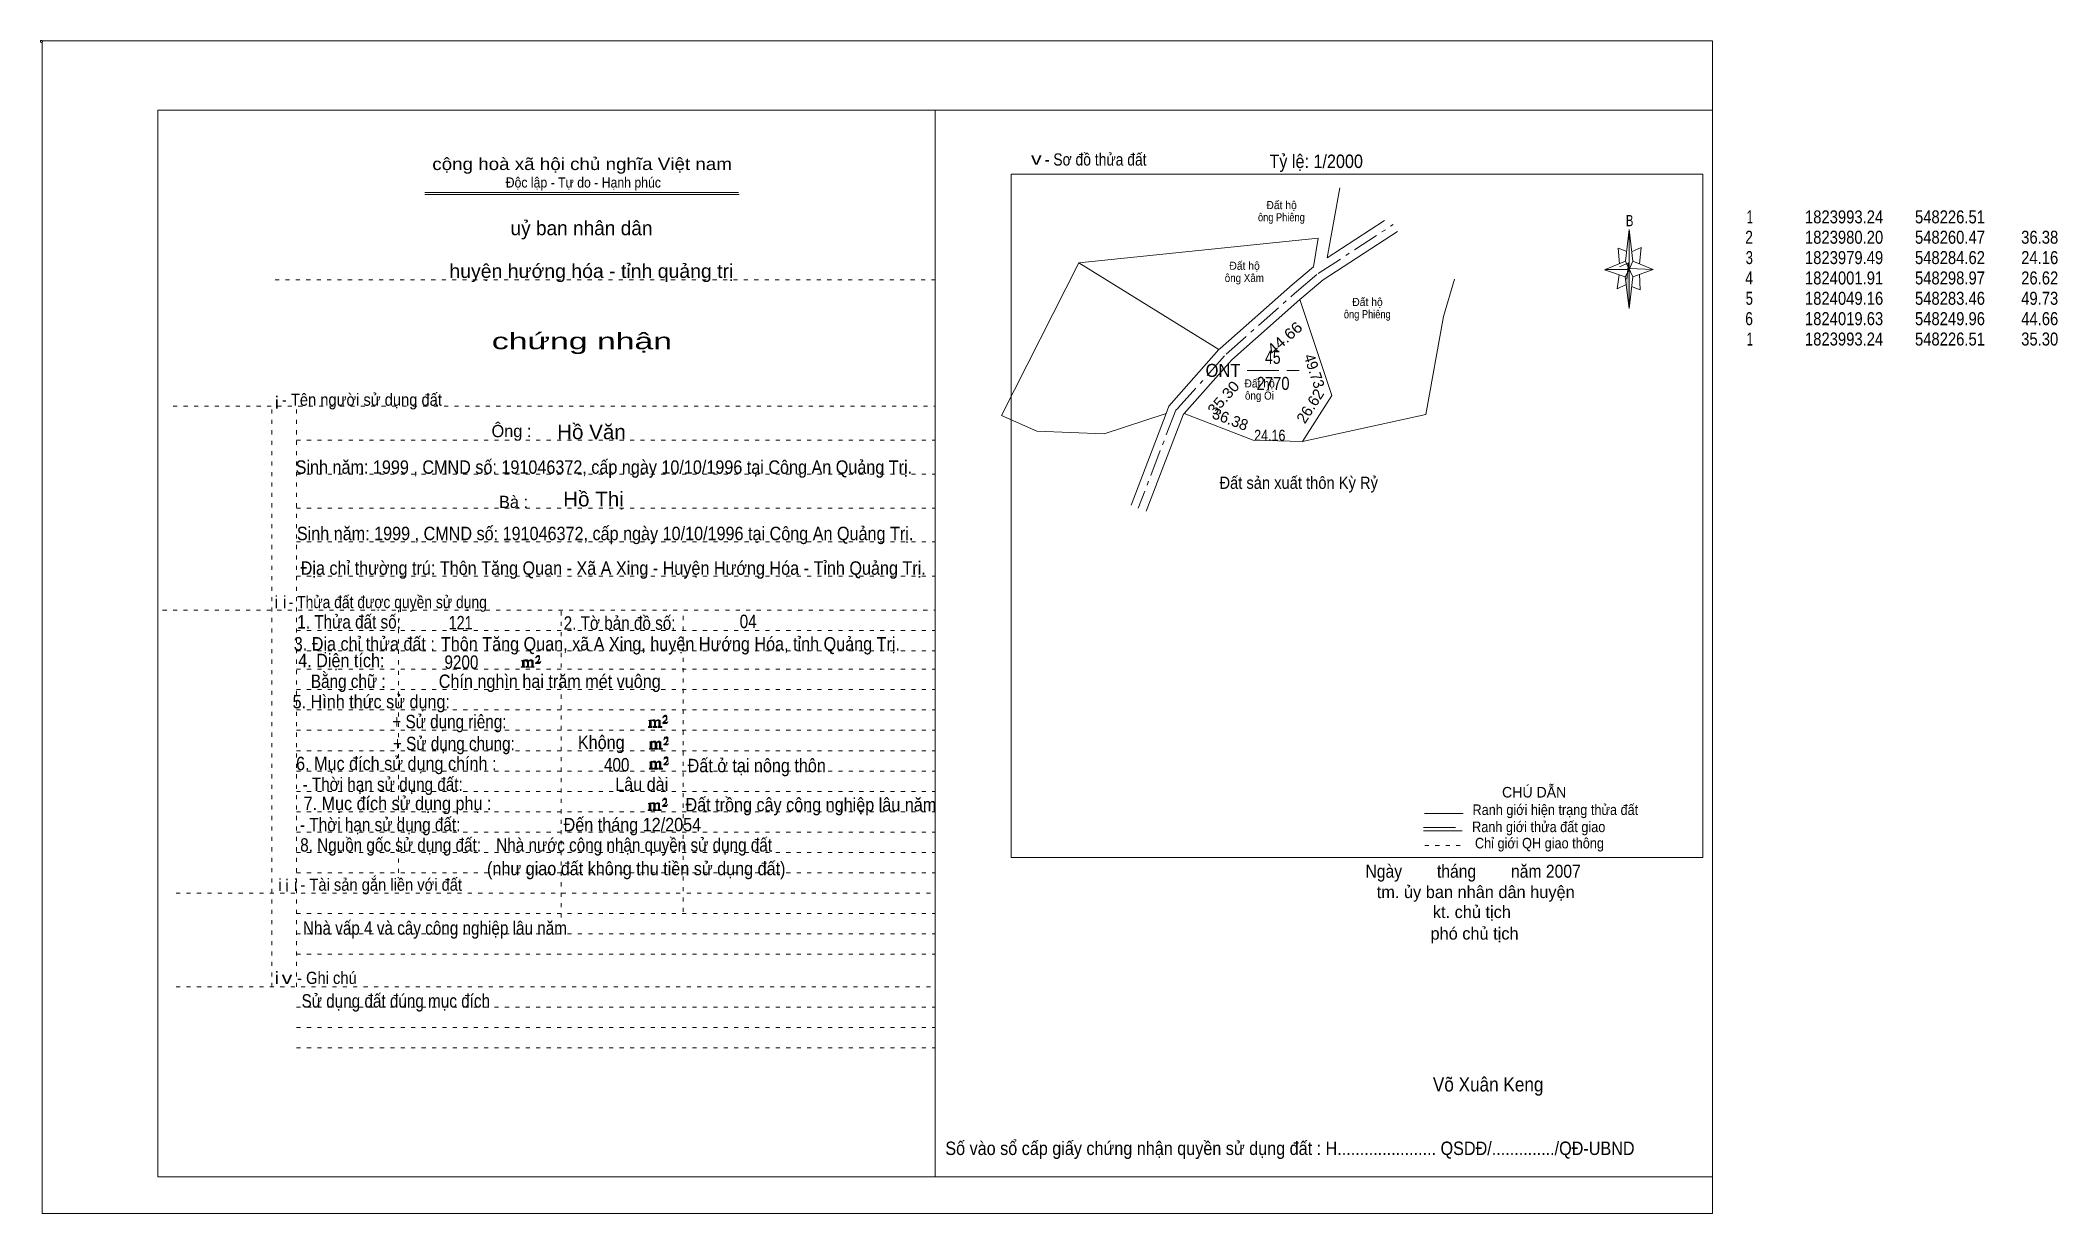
# Model space of a CAD drawing. Header units: centimetres. Extents: x -1.6 to 48, y -3.3 to 25.5.
import ezdxf
from ezdxf.enums import TextEntityAlignment as Align

# ---------------------------------------------------------------- set-up
doc = ezdxf.new("R2010")
doc.units = ezdxf.units.CM
doc.header["$LTSCALE"] = 0.13
for name, pattern in [('DOT_DASHED', [7.7, 5, -1.2, 0.3, -1.2]), ('DOTTED', [1.5, 0.3, -1.2]), ('LONG_DASHED', [7.5, 6, -1.5])]:
    doc.linetypes.add(name, pattern=pattern)
for name, color, linetype, lineweight in [('1', 7, 'DOTTED', 13), ('22', 7, 'Continuous', 13), ('33', 7, 'LONG_DASHED', 13), ('4', 7, 'Continuous', 13), ('5', 7, 'Continuous', 13), ('50', 7, 'Continuous', 13)]:
    doc.layers.add(name, color=color, linetype=linetype, lineweight=lineweight)
for name, color, linetype in [('10', 7, 'Continuous'), ('23', 7, 'Continuous'), ('30', 7, 'Continuous')]:
    doc.layers.add(name, color=color, linetype=linetype)

msp = doc.modelspace()

# ---------------------------------------------------------------- hatches: boundary and pattern name
at = {"layer": '5'}
msp.add_hatch(color=256, dxfattribs=at).paths.add_polyline_path([(37.46, 19.87), (37.46, 18.91), (37.36, 19.69)])
at = {"layer": '50'}
for points in [[(10.27, 10.13), (10.27, 10.12), (10.27, 10.11), (10.25, 10.11), (10.24, 10.11), (10.24, 10.1), (10.33, 10.1), (10.33, 10.11), (10.32, 10.11), (10.31, 10.11), (10.31, 10.12), (10.31, 10.13), (10.31, 10.24), (10.31, 10.25), (10.32, 10.26), (10.34, 10.26), (10.35, 10.26), (10.36, 10.26), (10.37, 10.25), (10.39, 10.22), (10.39, 10.13), (10.37, 10.12), (10.37, 10.11), (10.36, 10.11), (10.35, 10.11), (10.35, 10.1), (10.44, 10.1), (10.44, 10.11), (10.43, 10.11), (10.42, 10.11), (10.42, 10.12), (10.42, 10.13), (10.42, 10.24), (10.44, 10.26), (10.45, 10.26), (10.46, 10.26), (10.49, 10.26), (10.49, 10.25), (10.5, 10.24), (10.5, 10.22), (10.5, 10.13), (10.5, 10.12), (10.49, 10.11), (10.49, 10.11), (10.47, 10.11), (10.47, 10.1), (10.56, 10.1), (10.56, 10.11), (10.55, 10.11), (10.54, 10.11), (10.53, 10.12), (10.53, 10.13), (10.53, 10.2), (10.53, 10.25), (10.53, 10.26), (10.52, 10.27), (10.5, 10.28), (10.47, 10.28), (10.46, 10.28), (10.44, 10.27), (10.41, 10.25), (10.41, 10.26), (10.4, 10.28), (10.39, 10.28), (10.37, 10.28), (10.35, 10.28), (10.34, 10.28), (10.32, 10.26), (10.31, 10.26), (10.31, 10.25), (10.31, 10.25), (10.31, 10.26), (10.31, 10.28), (10.24, 10.26), (10.24, 10.26), (10.25, 10.26), (10.27, 10.25), (10.27, 10.24), (10.27, 10.23)], [(10.69, 10.19), (10.72, 10.24), (10.72, 10.24), (10.71, 10.22), (10.69, 10.22), (10.68, 10.22), (10.63, 10.22), (10.66, 10.26), (10.67, 10.27), (10.69, 10.28), (10.69, 10.3), (10.69, 10.32), (10.69, 10.34), (10.69, 10.35), (10.69, 10.37), (10.68, 10.38), (10.67, 10.38), (10.66, 10.39), (10.65, 10.39), (10.63, 10.38), (10.63, 10.38), (10.62, 10.37), (10.61, 10.35), (10.59, 10.33), (10.61, 10.33), (10.61, 10.35), (10.62, 10.35), (10.63, 10.36), (10.65, 10.36), (10.66, 10.36), (10.67, 10.35), (10.68, 10.35), (10.68, 10.32), (10.68, 10.3), (10.66, 10.28), (10.66, 10.26), (10.65, 10.25), (10.59, 10.2), (10.59, 10.19)], [(13.39, 8.66), (13.39, 8.65), (13.39, 8.64), (13.38, 8.64), (13.37, 8.64), (13.37, 8.62), (13.45, 8.62), (13.45, 8.64), (13.44, 8.64), (13.43, 8.64), (13.43, 8.65), (13.43, 8.66), (13.43, 8.77), (13.43, 8.78), (13.44, 8.79), (13.47, 8.79), (13.48, 8.79), (13.49, 8.79), (13.5, 8.78), (13.51, 8.74), (13.51, 8.66), (13.5, 8.65), (13.5, 8.64), (13.49, 8.64), (13.48, 8.64), (13.48, 8.62), (13.57, 8.62), (13.57, 8.64), (13.55, 8.64), (13.54, 8.64), (13.54, 8.65), (13.54, 8.66), (13.54, 8.77), (13.57, 8.79), (13.58, 8.79), (13.59, 8.79), (13.61, 8.79), (13.61, 8.78), (13.62, 8.77), (13.62, 8.74), (13.62, 8.66), (13.62, 8.65), (13.61, 8.64), (13.61, 8.64), (13.6, 8.64), (13.6, 8.62), (13.69, 8.62), (13.69, 8.64), (13.67, 8.64), (13.66, 8.64), (13.65, 8.65), (13.65, 8.66), (13.65, 8.73), (13.65, 8.78), (13.65, 8.79), (13.64, 8.8), (13.62, 8.81), (13.6, 8.81), (13.59, 8.81), (13.57, 8.8), (13.53, 8.78), (13.53, 8.79), (13.52, 8.81), (13.51, 8.81), (13.5, 8.81), (13.48, 8.81), (13.47, 8.81), (13.44, 8.79), (13.43, 8.79), (13.43, 8.78), (13.43, 8.78), (13.43, 8.79), (13.43, 8.81), (13.37, 8.79), (13.37, 8.79), (13.38, 8.79), (13.39, 8.78), (13.39, 8.77), (13.39, 8.76)], [(13.82, 8.72), (13.84, 8.77), (13.84, 8.77), (13.83, 8.74), (13.82, 8.74), (13.81, 8.74), (13.75, 8.74), (13.79, 8.79), (13.8, 8.8), (13.82, 8.81), (13.82, 8.83), (13.82, 8.84), (13.82, 8.87), (13.82, 8.88), (13.82, 8.9), (13.81, 8.91), (13.8, 8.91), (13.79, 8.92), (13.77, 8.92), (13.75, 8.91), (13.75, 8.91), (13.74, 8.9), (13.73, 8.88), (13.72, 8.86), (13.73, 8.86), (13.73, 8.88), (13.74, 8.88), (13.75, 8.89), (13.77, 8.89), (13.79, 8.89), (13.8, 8.88), (13.81, 8.88), (13.81, 8.84), (13.81, 8.83), (13.79, 8.81), (13.79, 8.79), (13.77, 8.78), (13.72, 8.73), (13.72, 8.72)], [(13.41, 8.12), (13.41, 8.11), (13.41, 8.1), (13.4, 8.1), (13.39, 8.1), (13.39, 8.09), (13.48, 8.09), (13.48, 8.1), (13.47, 8.1), (13.45, 8.1), (13.45, 8.11), (13.45, 8.12), (13.45, 8.23), (13.45, 8.24), (13.47, 8.26), (13.49, 8.26), (13.5, 8.26), (13.51, 8.26), (13.52, 8.24), (13.53, 8.21), (13.53, 8.12), (13.52, 8.11), (13.52, 8.1), (13.51, 8.1), (13.5, 8.1), (13.5, 8.09), (13.59, 8.09), (13.59, 8.1), (13.58, 8.1), (13.57, 8.1), (13.57, 8.11), (13.57, 8.12), (13.57, 8.23), (13.59, 8.26), (13.6, 8.26), (13.61, 8.26), (13.63, 8.26), (13.63, 8.24), (13.64, 8.23), (13.64, 8.21), (13.64, 8.12), (13.64, 8.11), (13.63, 8.1), (13.63, 8.1), (13.62, 8.1), (13.62, 8.09), (13.71, 8.09), (13.71, 8.1), (13.7, 8.1), (13.69, 8.1), (13.67, 8.11), (13.67, 8.12), (13.67, 8.2), (13.67, 8.24), (13.67, 8.26), (13.66, 8.27), (13.64, 8.28), (13.62, 8.28), (13.61, 8.28), (13.59, 8.27), (13.55, 8.24), (13.55, 8.26), (13.54, 8.28), (13.53, 8.28), (13.52, 8.28), (13.5, 8.28), (13.49, 8.28), (13.47, 8.26), (13.45, 8.26), (13.45, 8.24), (13.45, 8.24), (13.45, 8.26), (13.45, 8.28), (13.39, 8.26), (13.39, 8.26), (13.4, 8.26), (13.41, 8.24), (13.41, 8.23), (13.41, 8.22)], [(13.84, 8.19), (13.86, 8.23), (13.86, 8.23), (13.85, 8.21), (13.84, 8.21), (13.83, 8.21), (13.77, 8.21), (13.81, 8.26), (13.82, 8.27), (13.84, 8.28), (13.84, 8.3), (13.84, 8.31), (13.84, 8.33), (13.84, 8.34), (13.84, 8.37), (13.83, 8.38), (13.82, 8.38), (13.81, 8.39), (13.8, 8.39), (13.77, 8.38), (13.77, 8.38), (13.76, 8.37), (13.75, 8.34), (13.74, 8.32), (13.75, 8.32), (13.75, 8.34), (13.76, 8.34), (13.77, 8.36), (13.8, 8.36), (13.81, 8.36), (13.82, 8.34), (13.83, 8.34), (13.83, 8.31), (13.83, 8.3), (13.81, 8.28), (13.81, 8.26), (13.8, 8.24), (13.74, 8.2), (13.74, 8.19)], [(13.41, 7.64), (13.41, 7.63), (13.41, 7.62), (13.4, 7.62), (13.39, 7.62), (13.39, 7.6), (13.47, 7.6), (13.47, 7.62), (13.46, 7.62), (13.45, 7.62), (13.45, 7.63), (13.45, 7.64), (13.45, 7.75), (13.45, 7.76), (13.46, 7.77), (13.49, 7.77), (13.5, 7.77), (13.51, 7.77), (13.52, 7.76), (13.53, 7.72), (13.53, 7.64), (13.52, 7.63), (13.52, 7.62), (13.51, 7.62), (13.5, 7.62), (13.5, 7.6), (13.59, 7.6), (13.59, 7.62), (13.57, 7.62), (13.56, 7.62), (13.56, 7.63), (13.56, 7.64), (13.56, 7.75), (13.59, 7.77), (13.6, 7.77), (13.61, 7.77), (13.63, 7.77), (13.63, 7.76), (13.64, 7.75), (13.64, 7.72), (13.64, 7.64), (13.64, 7.63), (13.63, 7.62), (13.63, 7.62), (13.62, 7.62), (13.62, 7.6), (13.71, 7.6), (13.71, 7.62), (13.69, 7.62), (13.68, 7.62), (13.67, 7.63), (13.67, 7.64), (13.67, 7.71), (13.67, 7.76), (13.67, 7.77), (13.66, 7.78), (13.64, 7.79), (13.62, 7.79), (13.61, 7.79), (13.59, 7.78), (13.55, 7.76), (13.55, 7.77), (13.54, 7.79), (13.53, 7.79), (13.52, 7.79), (13.5, 7.79), (13.49, 7.79), (13.46, 7.77), (13.45, 7.77), (13.45, 7.76), (13.45, 7.76), (13.45, 7.77), (13.45, 7.79), (13.39, 7.77), (13.39, 7.77), (13.4, 7.77), (13.41, 7.76), (13.41, 7.75), (13.41, 7.74)], [(13.84, 7.7), (13.86, 7.75), (13.86, 7.75), (13.85, 7.72), (13.84, 7.72), (13.83, 7.72), (13.77, 7.72), (13.81, 7.77), (13.82, 7.78), (13.84, 7.79), (13.84, 7.81), (13.84, 7.82), (13.84, 7.85), (13.84, 7.86), (13.84, 7.88), (13.83, 7.89), (13.82, 7.89), (13.81, 7.9), (13.79, 7.9), (13.77, 7.89), (13.77, 7.89), (13.76, 7.88), (13.75, 7.86), (13.74, 7.84), (13.75, 7.84), (13.75, 7.86), (13.76, 7.86), (13.77, 7.87), (13.79, 7.87), (13.81, 7.87), (13.82, 7.86), (13.83, 7.86), (13.83, 7.82), (13.83, 7.81), (13.81, 7.79), (13.81, 7.77), (13.79, 7.76), (13.74, 7.71), (13.74, 7.7)], [(13.38, 6.62), (13.38, 6.61), (13.38, 6.6), (13.37, 6.6), (13.36, 6.6), (13.36, 6.58), (13.44, 6.58), (13.44, 6.6), (13.43, 6.6), (13.42, 6.6), (13.42, 6.61), (13.42, 6.62), (13.42, 6.73), (13.42, 6.74), (13.43, 6.75), (13.46, 6.75), (13.47, 6.75), (13.48, 6.75), (13.49, 6.74), (13.5, 6.7), (13.5, 6.62), (13.49, 6.61), (13.49, 6.6), (13.48, 6.6), (13.47, 6.6), (13.47, 6.58), (13.56, 6.58), (13.56, 6.6), (13.54, 6.6), (13.53, 6.6), (13.53, 6.61), (13.53, 6.62), (13.53, 6.73), (13.56, 6.75), (13.57, 6.75), (13.58, 6.75), (13.6, 6.75), (13.6, 6.74), (13.61, 6.73), (13.61, 6.7), (13.61, 6.62), (13.61, 6.61), (13.6, 6.6), (13.6, 6.6), (13.59, 6.6), (13.59, 6.58), (13.68, 6.58), (13.68, 6.6), (13.66, 6.6), (13.65, 6.6), (13.64, 6.61), (13.64, 6.62), (13.64, 6.69), (13.64, 6.74), (13.64, 6.75), (13.63, 6.76), (13.61, 6.77), (13.59, 6.77), (13.58, 6.77), (13.56, 6.76), (13.52, 6.74), (13.52, 6.75), (13.51, 6.77), (13.5, 6.77), (13.49, 6.77), (13.47, 6.77), (13.46, 6.77), (13.43, 6.75), (13.42, 6.75), (13.42, 6.74), (13.42, 6.74), (13.42, 6.75), (13.42, 6.77), (13.36, 6.75), (13.36, 6.75), (13.37, 6.75), (13.38, 6.74), (13.38, 6.73), (13.38, 6.72)], [(13.81, 6.68), (13.83, 6.73), (13.83, 6.73), (13.82, 6.7), (13.81, 6.7), (13.8, 6.7), (13.74, 6.7), (13.78, 6.75), (13.79, 6.76), (13.81, 6.77), (13.81, 6.79), (13.81, 6.8), (13.81, 6.83), (13.81, 6.84), (13.81, 6.86), (13.8, 6.87), (13.79, 6.87), (13.78, 6.88), (13.76, 6.88), (13.74, 6.87), (13.74, 6.87), (13.73, 6.86), (13.72, 6.84), (13.71, 6.82), (13.72, 6.82), (13.72, 6.84), (13.73, 6.84), (13.74, 6.85), (13.76, 6.85), (13.78, 6.85), (13.79, 6.84), (13.8, 6.84), (13.8, 6.8), (13.8, 6.79), (13.78, 6.77), (13.78, 6.75), (13.76, 6.74), (13.71, 6.69), (13.71, 6.68)]]:
    msp.add_hatch(color=256, dxfattribs=at).paths.add_polyline_path(points)

# ---------------------------------------------------------------- linework, layer by layer
at = {"layer": '1', "linetype": 'Continuous'}
for p, q in [((1.31, -2.42), (1.31, 23.78)), ((1.31, 23.78), (39.51, 23.78)), ((20.41, -2.42), (20.41, 23.78)), ((39.51, -2.42), (39.51, 23.78)), ((7.87, 21.76), (15.58, 21.76)), ((7.87, 21.71), (15.59, 21.71)), ((37.36, 19.69), (36.85, 19.86)), ((1.31, -2.42), (39.51, -2.42))]:
    msp.add_line(p, q, dxfattribs=at)
at = {"layer": '1'}
for p, q in [((4.19, 19.61), (20.41, 19.61)), ((1.69, 16.51), (20.41, 16.51)), ((4.11, 2.25), (4.11, 16.51)), ((4.72, 2.25), (4.72, 16.51)), ((4.72, 15.68), (20.41, 15.68)), ((4.72, 14.84), (20.41, 14.84)), ((4.72, 14.01), (20.41, 14.01)), ((4.72, 13.18), (20.41, 13.18)), ((4.72, 12.34), (20.41, 12.34)), ((1.43, 11.5), (20.41, 11.5)), ((7.22, 5.05), (7.22, 11.5)), ((11.22, 3.95), (11.22, 11.5)), ((14.22, 4.09), (14.22, 11.5)), ((4.72, 11), (20.41, 11)), ((4.72, 10.5), (20.41, 10.5)), ((4.72, 10.05), (20.41, 10.05)), ((4.72, 9.55), (20.41, 9.55)), ((4.72, 9.05), (20.41, 9.05)), ((4.72, 8.55), (20.41, 8.55)), ((4.72, 8.05), (20.41, 8.05)), ((4.72, 7.55), (20.41, 7.55)), ((4.72, 7.05), (20.41, 7.05)), ((4.72, 6.55), (20.41, 6.55)), ((4.72, 6.05), (20.41, 6.05)), ((4.72, 5.55), (20.41, 5.55)), ((4.72, 5.05), (20.41, 5.05)), ((1.76, 4.55), (20.41, 4.55)), ((4.72, 4.05), (20.41, 4.05)), ((4.72, 3.55), (20.41, 3.55)), ((4.72, 3.05), (20.41, 3.05)), ((1.76, 2.25), (20.41, 2.25)), ((4.72, 1.75), (20.41, 1.75)), ((4.72, 1.25), (20.41, 1.25)), ((4.72, 0.75), (20.41, 0.75))]:
    msp.add_line(p, q, dxfattribs=at)
at = {"layer": '1', "linetype": 'Continuous'}
msp.add_lwpolyline([(-1.53, -3.32), (39.51, -3.32), (39.51, 25.48), (-1.53, 25.48)], close=True, dxfattribs=at)
msp.add_lwpolyline([(37.37, 19.49), (37.16, 19.39), (37.21, 19.74)], dxfattribs=at)
at = {"layer": '22'}
for p, q in [((29.82, 20.64), (23.94, 20.03)), ((27.38, 17.9), (23.94, 20.03)), ((25.22, 14.08), (26.08, 16.33))]:
    msp.add_line(p, q, dxfattribs=at)
for points in [[(31.45, 21.07), (30.04, 20.15), (30.35, 21.87)], [(27.38, 17.9), (27.41, 17.93), (29.19, 19.5), (29.7, 19.93), (29.82, 20.64)], [(29.37, 19.13), (29.42, 19.17), (29.94, 19.61), (31.77, 20.8)], [(26.08, 16.33), (24.56, 15.83), (22.91, 15.9), (22.04, 16.28), (23.94, 20.03)], [(33.17, 19.63), (32.9, 18.71), (32.46, 16.31), (29.43, 15.64)], [(26.53, 16.33), (27.7, 17.65), (29.37, 19.13)], [(29.43, 15.64), (30.15, 16.77), (29.37, 19.13)], [(26.08, 16.33), (26.15, 16.51), (27.38, 17.9)], [(26.53, 16.33), (26.5, 16.3), (25.59, 13.93)], [(26.53, 16.33), (28.22, 15.68), (29.43, 15.64)]]:
    msp.add_lwpolyline(points, dxfattribs=at)
at = {"layer": '22', "linetype": 'DOT_DASHED'}
for points in [[(29.24, 19.28), (29.29, 19.32), (29.82, 19.77), (31.66, 20.97)], [(26.38, 16.47), (27.56, 17.79), (29.24, 19.28)], [(26.38, 16.46), (26.32, 16.41), (25.4, 14.01)]]:
    msp.add_lwpolyline(points, dxfattribs=at)
at = {"layer": '33'}
msp.add_line((28.07, 17.39), (29.35, 17.39), dxfattribs=at)
at = {"layer": '4'}
for p, q in [((32.43, 6.51), (33.38, 6.51)), ((32.41, 6.08), (33.36, 6.08))]:
    msp.add_line(p, q, dxfattribs=at)
at = {"layer": '4', "linetype": 'LONG_DASHED'}
msp.add_line((32.41, 6.16), (33.36, 6.16), dxfattribs=at)
at = {"layer": '4', "linetype": 'DOTTED'}
msp.add_line((32.44, 5.72), (33.43, 5.72), dxfattribs=at)
at = {"layer": '4'}
msp.add_lwpolyline([(22.28, 22.21), (39.27, 22.21), (39.27, 5.43), (22.28, 5.43)], close=True, dxfattribs=at)
msp.add_circle((-1.55, 25.47), 0.025, dxfattribs=at)
at = {"layer": '5'}
for p, q in [((37.37, 20.07), (37.46, 20.85)), ((37.55, 20.07), (38.05, 19.87)), ((37.55, 19.69), (37.46, 18.91)), ((37.73, 19.37), (37.52, 19.45)), ((37.71, 19.75), (37.73, 19.37))]:
    msp.add_line(p, q, dxfattribs=at)
for points in [[(37.46, 20.85), (37.55, 20.07), (37.46, 19.87)], [(37.46, 19.87), (36.87, 19.87), (37.37, 20.07), (37.55, 19.69), (38.05, 19.87), (37.46, 19.89)], [(37.46, 19.87), (37.46, 18.91), (37.36, 19.69)]]:
    msp.add_lwpolyline(points, close=True, dxfattribs=at)
for points in [[(37.4, 20.31), (37.19, 20.39), (37.22, 20.01)], [(37.53, 20.31), (37.75, 20.41), (37.71, 20.01)], [(37.46, 19.87), (37.37, 20.07), (36.87, 19.87)], [(37.22, 19.93), (37.44, 20.03), (37.4, 19.63)], [(37.46, 19.87), (37.55, 19.69), (38.05, 19.87)]]:
    msp.add_lwpolyline(points, dxfattribs=at)
at = {"layer": '50'}
for points in [[(10.27, 10.13), (10.27, 10.12), (10.27, 10.11), (10.25, 10.11), (10.24, 10.11), (10.24, 10.1), (10.33, 10.1), (10.33, 10.11), (10.32, 10.11), (10.31, 10.11), (10.31, 10.12), (10.31, 10.13), (10.31, 10.24), (10.31, 10.25), (10.32, 10.26), (10.34, 10.26), (10.35, 10.26), (10.36, 10.26), (10.37, 10.25), (10.39, 10.22), (10.39, 10.13), (10.37, 10.12), (10.37, 10.11), (10.36, 10.11), (10.35, 10.11), (10.35, 10.1), (10.44, 10.1), (10.44, 10.11), (10.43, 10.11), (10.42, 10.11), (10.42, 10.12), (10.42, 10.13), (10.42, 10.24), (10.44, 10.26), (10.45, 10.26), (10.46, 10.26), (10.49, 10.26), (10.49, 10.25), (10.5, 10.24), (10.5, 10.22), (10.5, 10.13), (10.5, 10.12), (10.49, 10.11), (10.49, 10.11), (10.47, 10.11), (10.47, 10.1), (10.56, 10.1), (10.56, 10.11), (10.55, 10.11), (10.54, 10.11), (10.53, 10.12), (10.53, 10.13), (10.53, 10.2), (10.53, 10.25), (10.53, 10.26), (10.52, 10.27), (10.5, 10.28), (10.47, 10.28), (10.46, 10.28), (10.44, 10.27), (10.41, 10.25), (10.41, 10.26), (10.4, 10.28), (10.39, 10.28), (10.37, 10.28), (10.35, 10.28), (10.34, 10.28), (10.32, 10.26), (10.31, 10.26), (10.31, 10.25), (10.31, 10.25), (10.31, 10.26), (10.31, 10.28), (10.24, 10.26), (10.24, 10.26), (10.25, 10.26), (10.27, 10.25), (10.27, 10.24), (10.27, 10.23)], [(10.69, 10.19), (10.72, 10.24), (10.72, 10.24), (10.71, 10.22), (10.69, 10.22), (10.68, 10.22), (10.63, 10.22), (10.66, 10.26), (10.67, 10.27), (10.69, 10.28), (10.69, 10.3), (10.69, 10.32), (10.69, 10.34), (10.69, 10.35), (10.69, 10.37), (10.68, 10.38), (10.67, 10.38), (10.66, 10.39), (10.65, 10.39), (10.63, 10.38), (10.63, 10.38), (10.62, 10.37), (10.61, 10.35), (10.59, 10.33), (10.61, 10.33), (10.61, 10.35), (10.62, 10.35), (10.63, 10.36), (10.65, 10.36), (10.66, 10.36), (10.67, 10.35), (10.68, 10.35), (10.68, 10.32), (10.68, 10.3), (10.66, 10.28), (10.66, 10.26), (10.65, 10.25), (10.59, 10.2), (10.59, 10.19)], [(13.39, 8.66), (13.39, 8.65), (13.39, 8.64), (13.38, 8.64), (13.37, 8.64), (13.37, 8.62), (13.45, 8.62), (13.45, 8.64), (13.44, 8.64), (13.43, 8.64), (13.43, 8.65), (13.43, 8.66), (13.43, 8.77), (13.43, 8.78), (13.44, 8.79), (13.47, 8.79), (13.48, 8.79), (13.49, 8.79), (13.5, 8.78), (13.51, 8.74), (13.51, 8.66), (13.5, 8.65), (13.5, 8.64), (13.49, 8.64), (13.48, 8.64), (13.48, 8.62), (13.57, 8.62), (13.57, 8.64), (13.55, 8.64), (13.54, 8.64), (13.54, 8.65), (13.54, 8.66), (13.54, 8.77), (13.57, 8.79), (13.58, 8.79), (13.59, 8.79), (13.61, 8.79), (13.61, 8.78), (13.62, 8.77), (13.62, 8.74), (13.62, 8.66), (13.62, 8.65), (13.61, 8.64), (13.61, 8.64), (13.6, 8.64), (13.6, 8.62), (13.69, 8.62), (13.69, 8.64), (13.67, 8.64), (13.66, 8.64), (13.65, 8.65), (13.65, 8.66), (13.65, 8.73), (13.65, 8.78), (13.65, 8.79), (13.64, 8.8), (13.62, 8.81), (13.6, 8.81), (13.59, 8.81), (13.57, 8.8), (13.53, 8.78), (13.53, 8.79), (13.52, 8.81), (13.51, 8.81), (13.5, 8.81), (13.48, 8.81), (13.47, 8.81), (13.44, 8.79), (13.43, 8.79), (13.43, 8.78), (13.43, 8.78), (13.43, 8.79), (13.43, 8.81), (13.37, 8.79), (13.37, 8.79), (13.38, 8.79), (13.39, 8.78), (13.39, 8.77), (13.39, 8.76)], [(13.82, 8.72), (13.84, 8.77), (13.84, 8.77), (13.83, 8.74), (13.82, 8.74), (13.81, 8.74), (13.75, 8.74), (13.79, 8.79), (13.8, 8.8), (13.82, 8.81), (13.82, 8.83), (13.82, 8.84), (13.82, 8.87), (13.82, 8.88), (13.82, 8.9), (13.81, 8.91), (13.8, 8.91), (13.79, 8.92), (13.77, 8.92), (13.75, 8.91), (13.75, 8.91), (13.74, 8.9), (13.73, 8.88), (13.72, 8.86), (13.73, 8.86), (13.73, 8.88), (13.74, 8.88), (13.75, 8.89), (13.77, 8.89), (13.79, 8.89), (13.8, 8.88), (13.81, 8.88), (13.81, 8.84), (13.81, 8.83), (13.79, 8.81), (13.79, 8.79), (13.77, 8.78), (13.72, 8.73), (13.72, 8.72)], [(13.41, 8.12), (13.41, 8.11), (13.41, 8.1), (13.4, 8.1), (13.39, 8.1), (13.39, 8.09), (13.48, 8.09), (13.48, 8.1), (13.47, 8.1), (13.45, 8.1), (13.45, 8.11), (13.45, 8.12), (13.45, 8.23), (13.45, 8.24), (13.47, 8.26), (13.49, 8.26), (13.5, 8.26), (13.51, 8.26), (13.52, 8.24), (13.53, 8.21), (13.53, 8.12), (13.52, 8.11), (13.52, 8.1), (13.51, 8.1), (13.5, 8.1), (13.5, 8.09), (13.59, 8.09), (13.59, 8.1), (13.58, 8.1), (13.57, 8.1), (13.57, 8.11), (13.57, 8.12), (13.57, 8.23), (13.59, 8.26), (13.6, 8.26), (13.61, 8.26), (13.63, 8.26), (13.63, 8.24), (13.64, 8.23), (13.64, 8.21), (13.64, 8.12), (13.64, 8.11), (13.63, 8.1), (13.63, 8.1), (13.62, 8.1), (13.62, 8.09), (13.71, 8.09), (13.71, 8.1), (13.7, 8.1), (13.69, 8.1), (13.67, 8.11), (13.67, 8.12), (13.67, 8.2), (13.67, 8.24), (13.67, 8.26), (13.66, 8.27), (13.64, 8.28), (13.62, 8.28), (13.61, 8.28), (13.59, 8.27), (13.55, 8.24), (13.55, 8.26), (13.54, 8.28), (13.53, 8.28), (13.52, 8.28), (13.5, 8.28), (13.49, 8.28), (13.47, 8.26), (13.45, 8.26), (13.45, 8.24), (13.45, 8.24), (13.45, 8.26), (13.45, 8.28), (13.39, 8.26), (13.39, 8.26), (13.4, 8.26), (13.41, 8.24), (13.41, 8.23), (13.41, 8.22)], [(13.84, 8.19), (13.86, 8.23), (13.86, 8.23), (13.85, 8.21), (13.84, 8.21), (13.83, 8.21), (13.77, 8.21), (13.81, 8.26), (13.82, 8.27), (13.84, 8.28), (13.84, 8.3), (13.84, 8.31), (13.84, 8.33), (13.84, 8.34), (13.84, 8.37), (13.83, 8.38), (13.82, 8.38), (13.81, 8.39), (13.8, 8.39), (13.77, 8.38), (13.77, 8.38), (13.76, 8.37), (13.75, 8.34), (13.74, 8.32), (13.75, 8.32), (13.75, 8.34), (13.76, 8.34), (13.77, 8.36), (13.8, 8.36), (13.81, 8.36), (13.82, 8.34), (13.83, 8.34), (13.83, 8.31), (13.83, 8.3), (13.81, 8.28), (13.81, 8.26), (13.8, 8.24), (13.74, 8.2), (13.74, 8.19)], [(13.41, 7.64), (13.41, 7.63), (13.41, 7.62), (13.4, 7.62), (13.39, 7.62), (13.39, 7.6), (13.47, 7.6), (13.47, 7.62), (13.46, 7.62), (13.45, 7.62), (13.45, 7.63), (13.45, 7.64), (13.45, 7.75), (13.45, 7.76), (13.46, 7.77), (13.49, 7.77), (13.5, 7.77), (13.51, 7.77), (13.52, 7.76), (13.53, 7.72), (13.53, 7.64), (13.52, 7.63), (13.52, 7.62), (13.51, 7.62), (13.5, 7.62), (13.5, 7.6), (13.59, 7.6), (13.59, 7.62), (13.57, 7.62), (13.56, 7.62), (13.56, 7.63), (13.56, 7.64), (13.56, 7.75), (13.59, 7.77), (13.6, 7.77), (13.61, 7.77), (13.63, 7.77), (13.63, 7.76), (13.64, 7.75), (13.64, 7.72), (13.64, 7.64), (13.64, 7.63), (13.63, 7.62), (13.63, 7.62), (13.62, 7.62), (13.62, 7.6), (13.71, 7.6), (13.71, 7.62), (13.69, 7.62), (13.68, 7.62), (13.67, 7.63), (13.67, 7.64), (13.67, 7.71), (13.67, 7.76), (13.67, 7.77), (13.66, 7.78), (13.64, 7.79), (13.62, 7.79), (13.61, 7.79), (13.59, 7.78), (13.55, 7.76), (13.55, 7.77), (13.54, 7.79), (13.53, 7.79), (13.52, 7.79), (13.5, 7.79), (13.49, 7.79), (13.46, 7.77), (13.45, 7.77), (13.45, 7.76), (13.45, 7.76), (13.45, 7.77), (13.45, 7.79), (13.39, 7.77), (13.39, 7.77), (13.4, 7.77), (13.41, 7.76), (13.41, 7.75), (13.41, 7.74)], [(13.84, 7.7), (13.86, 7.75), (13.86, 7.75), (13.85, 7.72), (13.84, 7.72), (13.83, 7.72), (13.77, 7.72), (13.81, 7.77), (13.82, 7.78), (13.84, 7.79), (13.84, 7.81), (13.84, 7.82), (13.84, 7.85), (13.84, 7.86), (13.84, 7.88), (13.83, 7.89), (13.82, 7.89), (13.81, 7.9), (13.79, 7.9), (13.77, 7.89), (13.77, 7.89), (13.76, 7.88), (13.75, 7.86), (13.74, 7.84), (13.75, 7.84), (13.75, 7.86), (13.76, 7.86), (13.77, 7.87), (13.79, 7.87), (13.81, 7.87), (13.82, 7.86), (13.83, 7.86), (13.83, 7.82), (13.83, 7.81), (13.81, 7.79), (13.81, 7.77), (13.79, 7.76), (13.74, 7.71), (13.74, 7.7)], [(13.38, 6.62), (13.38, 6.61), (13.38, 6.6), (13.37, 6.6), (13.36, 6.6), (13.36, 6.58), (13.44, 6.58), (13.44, 6.6), (13.43, 6.6), (13.42, 6.6), (13.42, 6.61), (13.42, 6.62), (13.42, 6.73), (13.42, 6.74), (13.43, 6.75), (13.46, 6.75), (13.47, 6.75), (13.48, 6.75), (13.49, 6.74), (13.5, 6.7), (13.5, 6.62), (13.49, 6.61), (13.49, 6.6), (13.48, 6.6), (13.47, 6.6), (13.47, 6.58), (13.56, 6.58), (13.56, 6.6), (13.54, 6.6), (13.53, 6.6), (13.53, 6.61), (13.53, 6.62), (13.53, 6.73), (13.56, 6.75), (13.57, 6.75), (13.58, 6.75), (13.6, 6.75), (13.6, 6.74), (13.61, 6.73), (13.61, 6.7), (13.61, 6.62), (13.61, 6.61), (13.6, 6.6), (13.6, 6.6), (13.59, 6.6), (13.59, 6.58), (13.68, 6.58), (13.68, 6.6), (13.66, 6.6), (13.65, 6.6), (13.64, 6.61), (13.64, 6.62), (13.64, 6.69), (13.64, 6.74), (13.64, 6.75), (13.63, 6.76), (13.61, 6.77), (13.59, 6.77), (13.58, 6.77), (13.56, 6.76), (13.52, 6.74), (13.52, 6.75), (13.51, 6.77), (13.5, 6.77), (13.49, 6.77), (13.47, 6.77), (13.46, 6.77), (13.43, 6.75), (13.42, 6.75), (13.42, 6.74), (13.42, 6.74), (13.42, 6.75), (13.42, 6.77), (13.36, 6.75), (13.36, 6.75), (13.37, 6.75), (13.38, 6.74), (13.38, 6.73), (13.38, 6.72)], [(13.81, 6.68), (13.83, 6.73), (13.83, 6.73), (13.82, 6.7), (13.81, 6.7), (13.8, 6.7), (13.74, 6.7), (13.78, 6.75), (13.79, 6.76), (13.81, 6.77), (13.81, 6.79), (13.81, 6.8), (13.81, 6.83), (13.81, 6.84), (13.81, 6.86), (13.8, 6.87), (13.79, 6.87), (13.78, 6.88), (13.76, 6.88), (13.74, 6.87), (13.74, 6.87), (13.73, 6.86), (13.72, 6.84), (13.71, 6.82), (13.72, 6.82), (13.72, 6.84), (13.73, 6.84), (13.74, 6.85), (13.76, 6.85), (13.78, 6.85), (13.79, 6.84), (13.8, 6.84), (13.8, 6.8), (13.8, 6.79), (13.78, 6.77), (13.78, 6.75), (13.76, 6.74), (13.71, 6.69), (13.71, 6.68)]]:
    msp.add_lwpolyline(points, close=True, dxfattribs=at)

# ---------------------------------------------------------------- texts
at = {"layer": '1'}
for s, height, width, p in [('cộng hoà xã hội chủ nghĩa Việt nam', 0.3, 1.15, (11.735, 22.31)), ('v', 0.3, 1.3, (22.895, 22.44)), ('- Sơ đồ thửa đất ', 0.3, 0.85, (24.4, 22.42)), ('Độc lập - Tự do - Hạnh phúc', 0.25, 0.9, (11.765, 21.88)), ('chứng nhận', 0.4, 1.55, (11.73, 17.91)), ('- Tên người sử dụng đất', 0.3, 0.9, (6.325, 16.52)), ('- Thửa đất được quyền sử dụng', 0.3, 0.85, (6.96, 11.55)), ('- Tài sản gắn liền với đất ', 0.3, 0.9, (6.85, 4.61)), ('v', 0.3, 1.3, (4.485, 2.32)), ('- Ghi chú', 0.3, 0.9, (5.465, 2.32))]:
    msp.add_text(s, height=height, dxfattribs=dict(at, width=width)).set_placement(p, align=Align.CENTER)
for s, height, p in [('uỷ ban nhân dân', 0.35, (11.72, 20.71)), ('i', 0.3, (4.235, 16.45)), ('i', 0.3, (4.225, 11.55)), ('i', 0.3, (4.425, 11.55)), ('i', 0.3, (4.315, 4.6)), ('i', 0.3, (4.485, 4.59)), ('i', 0.3, (4.695, 4.6)), ('i', 0.3, (4.235, 2.32))]:
    msp.add_text(s, height=height, dxfattribs=at).set_placement(p, align=Align.CENTER)
at = {"layer": '10', "width": 0.9}
msp.add_text('Võ Xuân Keng', height=0.35, dxfattribs=at).set_placement((33.995, -0.32), align=Align.CENTER)
at = {"layer": '22', "width": 0.9}
msp.add_text('Đất sản xuất thôn Kỳ Rỷ', height=0.3, dxfattribs=at).set_placement((29.34, 14.48), align=Align.CENTER)
at = {"layer": '23'}
for s, width, p in [('Đất hộ', 0.95, (28.92, 21.35)), ('ông Phiêng', 0.85, (28.915, 21.05)), ('Đất hộ', 0.95, (28.01, 19.86)), ('ông Xâm', 0.9, (28.005, 19.56)), ('ông Phiêng', 0.85, (31.025, 18.67)), ('Đất hộ', 0.95, (31.03, 18.97)), ('Đất hộ', 0.95, (28.38, 16.97)), ('ông Ôi', 0.9, (28.375, 16.67))]:
    msp.add_text(s, height=0.2, dxfattribs=dict(at, width=width)).set_placement(p, align=Align.CENTER)
at = {"layer": '30'}
for s, width, p in [('1', 0.65, (40.5, 21)), ('1823993.24', 0.85, (43.7, 21)), ('548226.51', 0.85, (46.2, 21)), ('548226.51', 0.85, (46.2, 21)), ('2', 0.8, (40.5, 20.5)), ('1823980.20', 0.85, (43.7, 20.5)), ('548260.47', 0.85, (46.2, 20.5)), ('36.38', 0.85, (48, 20.5)), ('3', 0.75, (40.5, 20)), ('1823979.49', 0.85, (43.7, 20)), ('548284.62', 0.85, (46.2, 20)), ('24.16', 0.85, (48, 20)), ('1824001.91', 0.85, (43.7, 19.5)), ('548298.97', 0.85, (46.2, 19.5)), ('26.62', 0.85, (48, 19.5)), ('4', 0.8, (40.5, 19.5)), ('5', 0.75, (40.5, 19)), ('1824049.16', 0.85, (43.7, 19)), ('548283.46', 0.85, (46.2, 19)), ('49.73', 0.85, (48, 19)), ('6', 0.8, (40.5, 18.5)), ('1824019.63', 0.85, (43.7, 18.5)), ('548249.96', 0.85, (46.2, 18.5)), ('44.66', 0.85, (48, 18.5)), ('1', 0.65, (40.5, 18)), ('1823993.24', 0.85, (43.7, 18)), ('548226.51', 0.85, (46.2, 18)), ('35.30', 0.85, (48, 18))]:
    msp.add_text(s, height=0.32, dxfattribs=dict(at, width=width)).set_placement(p, align=Align.RIGHT)
for s, height, rotation, width, p in [('44.66', 0.27, 41.396, 1.1, (29.086, 18.08)), ('49.73', 0.27, 288.173, 0.95, (29.594, 17.332)), ('35.30', 0.26, 48.376, 1.1, (27.588, 16.629))]:
    msp.add_text(s, height=height, rotation=rotation, dxfattribs=dict(at, width=width)).set_placement(p, align=Align.CENTER)
for s, rotation, p in [('26.62', 57.379, (29.737, 16.442)), ('36.38', 338.994, (27.612, 16.062))]:
    msp.add_text(s, height=0.27, rotation=rotation, dxfattribs=at).set_placement(p, align=Align.CENTER)
at = {"layer": '30', "width": 0.85}
msp.add_text('24.16', height=0.27, dxfattribs=at).set_placement((28.63, 15.66), align=Align.CENTER)
at = {"layer": '33'}
for s, width, p in [('45', 0.8, (28.705, 17.55)), ('2770', 0.85, (28.71, 16.91))]:
    msp.add_text(s, height=0.32, dxfattribs=dict(at, width=width)).set_placement(p, align=Align.CENTER)
at = {"layer": '33', "width": 0.95}
msp.add_text('ONT', height=0.32, dxfattribs=at).set_placement((27.91, 17.23), align=Align.RIGHT)
at = {"layer": '4', "width": 0.9}
for s, height, p in [('Tỷ lệ: 1/2000', 0.33, (29.77, 22.36)), ('Ranh giới hiện trạng thửa đất', 0.2591, (35.645, 6.47)), ('Ranh giới thửa đất giao ', 0.2591, (35.28, 6.05)), ('Chỉ giới QH giao thông', 0.2591, (35.255, 5.65))]:
    msp.add_text(s, height=height, dxfattribs=at).set_placement(p, align=Align.CENTER)
at = {"layer": '4'}
msp.add_text('CHÚ DẪN', height=0.2591, dxfattribs=at).set_placement((35.125, 6.9), align=Align.CENTER)
at = {"layer": '5', "width": 0.75}
msp.add_text('B', height=0.276, dxfattribs=at).set_placement((37.47, 20.93), align=Align.CENTER)
at = {"layer": '50'}
for s, height, width, p in [('  huyện hướng hóa - tỉnh quảng trị', 0.34, 1.05, (11.83, 19.66)), ('Hồ Văn', 0.36, 1.05, (11.965, 15.7)), ('Sinh năm: 1999 , CMND số: 191046372, cấp ngày 10/10/1996 tại Công An Quảng Trị.', 0.33, 0.9, (12.27, 14.85)), ('Hồ Thị', 0.36, 1.05, (12.015, 14.05)), ('Sinh năm: 1999 , CMND số: 191046372, cấp ngày 10/10/1996 tại Công An Quảng Trị.', 0.33, 0.9, (12.3, 13.22)), ('Địa chỉ thường trú: Thôn Tăng Quan - Xã A Xing - Huyện Hướng Hóa - Tỉnh Quảng Trị.', 0.33, 0.9, (12.5, 12.37)), ('1. Thửa đất số:  ', 0.33, 0.85, (6.115, 11.05)), ('121', 0.33, 0.8, (8.75, 11.03)), ('2. Tờ bản đồ số:  ', 0.33, 0.85, (12.76, 11.02)), ('04', 0.33, 0.85, (15.815, 11.06)), ('3. Địa chỉ thửa đất : ', 0.33, 0.9, (6.44, 10.51)), ('4. Diện tích: ', 0.33, 0.9, (5.875, 10.1)), ('Thôn Tăng Quan, xã A Xing, huyện Hướng Hóa, tỉnh Quảng Trị.', 0.33, 0.9, (13.905, 10.51)), ('Bằng chữ :', 0.33, 0.85, (5.99, 9.59)), ('Chín nghìn hai trăm mét vuông', 0.33, 0.9, (10.94, 9.59)), ('9200', 0.33, 0.85, (8.77, 10.06)), ('5. Hình thức sử dụng:', 0.33, 0.9, (6.555, 9.09)), ('+ Sử dụng riêng:', 0.33, 0.85, (8.475, 8.6)), ('Không', 0.33, 0.9, (12.205, 8.09)), ('6. Mục đích sử dụng chính :', 0.33, 0.9, (7.17, 7.57)), ('+ Sử dụng chung:', 0.33, 0.85, (8.585, 8.06)), ('400', 0.33, 0.85, (12.585, 7.54)), ('Đất ở tại nông thôn', 0.33, 0.9, (16.025, 7.52)), ('- Thời hạn sử dụng đất:', 0.33, 0.85, (6.835, 7.06)), ('7. Mục đích sử dụng phụ :', 0.33, 0.9, (7.2, 6.59)), ('Lâu dài', 0.33, 0.9, (13.2, 7.06)), ('Đất trồng cây công nghiệp lâu năm', 0.33, 0.9, (17.355, 6.56)), ('- Thời hạn sử dụng đất:', 0.33, 0.85, (6.775, 6.07)), ('Đến tháng 12/2054', 0.33, 0.9, (12.97, 6.07)), ('8. Nguồn gốc sử dụng đất:', 0.33, 0.85, (7.03, 5.57)), ('Nhà nước công nhận quyền sử dụng đất ', 0.33, 0.85, (13.065, 5.57)), ('(như giao đất không thu tiền sử dụng đất)', 0.33, 0.9, (13.065, 4.99)), ('Ngày        tháng        năm 2007', 0.32, 0.9, (33.625, 4.93)), ('Nhà vấp 4 và cây công nghiệp lâu năm', 0.33, 0.85, (8.12, 3.53)), ('Sử dụng đất đúng mục đích ', 0.33, 0.85, (7.21, 1.74)), ('Số vào sổ cấp giấy chứng nhận quyền sử dụng đất : H...................... QSDĐ/............../QĐ-UBND', 0.33, 0.9, (29.125, -1.88))]:
    msp.add_text(s, height=height, dxfattribs=dict(at, width=width)).set_placement(p, align=Align.CENTER)
for s, p in [('Ông :', (10, 15.75)), ('Bà :', (10.05, 14.01)), ('tm. ủy ban nhân dân huyện ', (33.745, 4.43)), ('kt. chủ tịch', (33.595, 3.94)), ('phó chủ tịch', (33.66, 3.41))]:
    msp.add_text(s, height=0.3, dxfattribs=at).set_placement(p, align=Align.CENTER)

doc.saveas('drawing.dxf')
